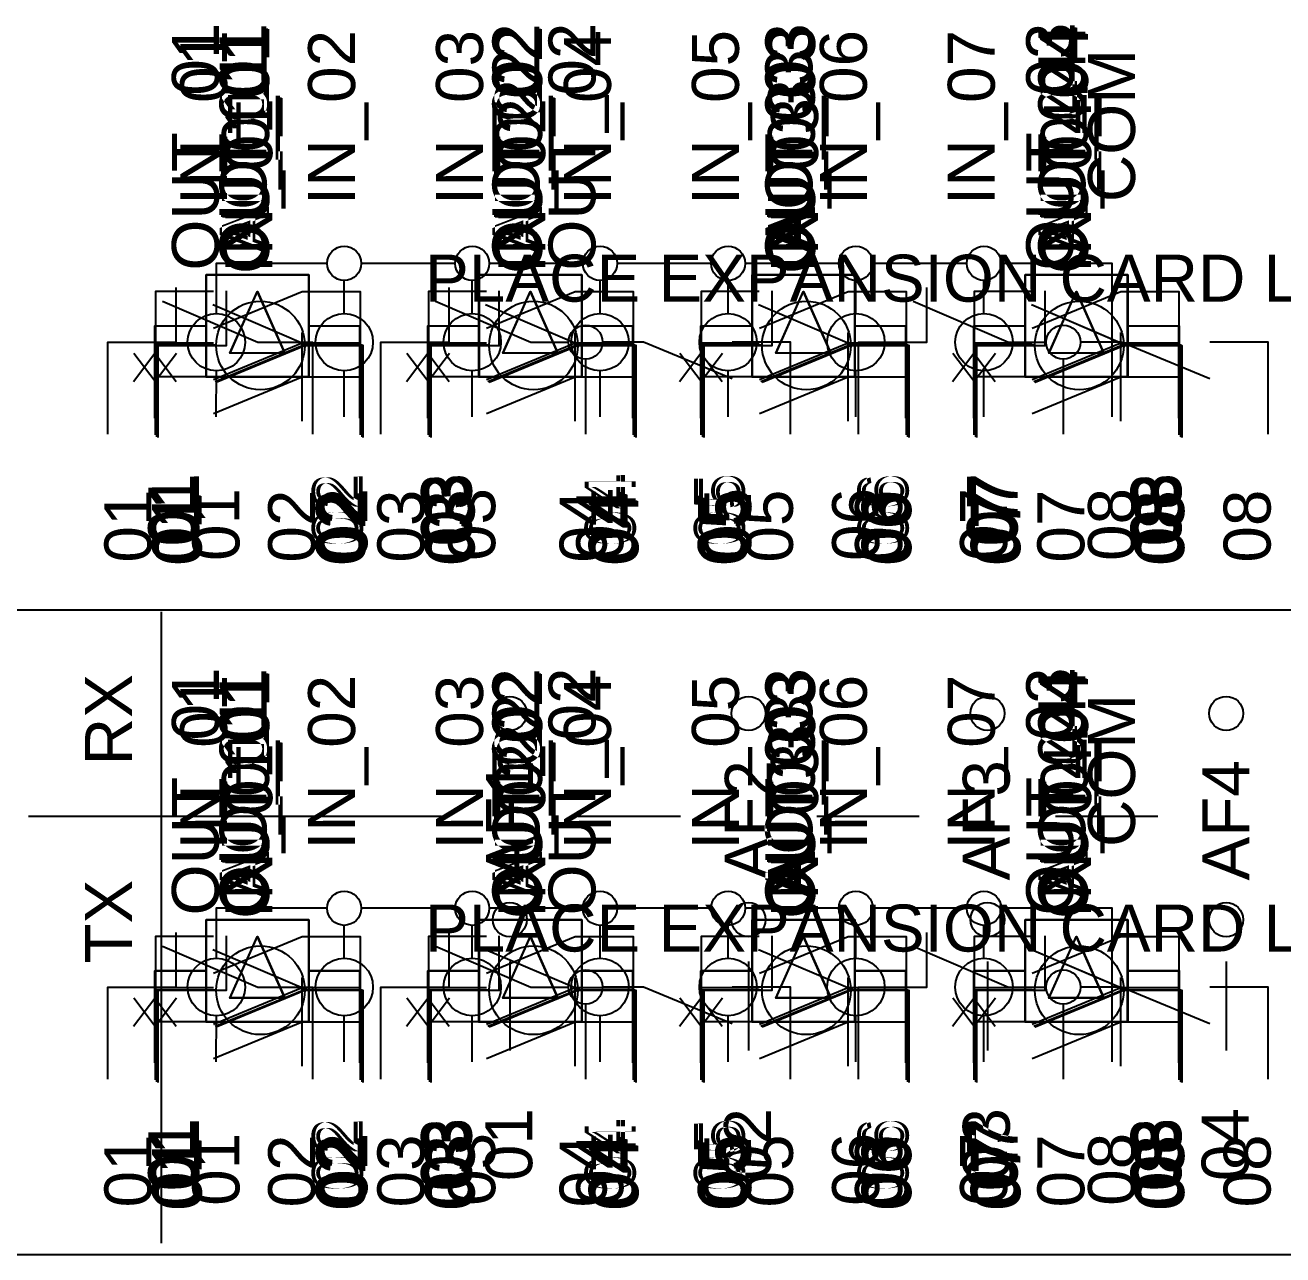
# Model space of a CAD drawing. Extents: x 0.5 to 35.5, y 0.5 to 23.5.
# Drawn here: x 22.299 to 24.142, y 7.788 to 9.59 of the extents above; entities that cross this region are included whole.
import ezdxf

# ---------------------------------------------------------------- set-up
doc = ezdxf.new("R2010")
doc.units = 0
doc.header["$MEASUREMENT"] = 0
for name, color, linetype in [('3_01__0-__EMPTY', 7, 'CONTINUOUS'), ('3_02__B-___3__DI___4__DO__', 7, 'CONTINUOUS'), ('3_03__1-___4__DI___4__DO__', 7, 'CONTINUOUS'), ('3_04__C-___4__DI___4__DO__', 7, 'CONTINUOUS'), ('3_05__D-___4__DI___3__DO__', 7, 'CONTINUOUS'), ('3_06__2A___8__FORM_A_DO', 7, 'CONTINUOUS'), ('3_07__2B___8__FORM_B_DO', 7, 'CONTINUOUS'), ('3_08__2C___8__DO__6__FORM_', 7, 'CONTINUOUS'), ('3_09__2D___8__DO__2__FORM_', 7, 'CONTINUOUS'), ('3_10__2G___8__DO__4__FORM_', 7, 'CONTINUOUS'), ('3_11__3-___8__DI', 7, 'CONTINUOUS'), ('3_12__4-___14__DI', 7, 'CONTINUOUS'), ('3_13__5-___8__AI', 7, 'CONTINUOUS'), ('3_14__6-___4__AI____4__AO', 7, 'CONTINUOUS'), ('4_01__0-__EMPTY', 7, 'CONTINUOUS'), ('4_02__B-___3__DI___4__DO__', 7, 'CONTINUOUS'), ('4_03__1-___4__DI___4__DO__', 7, 'CONTINUOUS'), ('4_04__C-___4__DI___4__DO__', 7, 'CONTINUOUS'), ('4_05__D-___4__DI___3__DO__', 7, 'CONTINUOUS'), ('4_06__2A___8__FORM_A_DO', 7, 'CONTINUOUS'), ('4_07__2B___8__FORM_B_DO', 7, 'CONTINUOUS'), ('4_08__2C___8__DO__6__FORM_', 7, 'CONTINUOUS'), ('4_09__2D___8__DO__2__FORM_', 7, 'CONTINUOUS'), ('4_10__2G___8__DO__4__FORM_', 7, 'CONTINUOUS'), ('4_11__3-___8__DI', 7, 'CONTINUOUS'), ('4_12__4-___14__DI', 7, 'CONTINUOUS'), ('4_13__5-___8__AI', 7, 'CONTINUOUS'), ('4_14__6-___4__AI____4__AO', 7, 'CONTINUOUS'), ('4_15__77___8__AFDI', 7, 'CONTINUOUS'), ('6_00______DWG_', 7, 'CONTINUOUS')]:
    doc.layers.add(name, color=color, linetype=linetype)
doc.styles.add('ARIAL', font='arial.ttf')

msp = doc.modelspace()

# ---------------------------------------------------------------- linework, layer by layer
at = {"layer": '3_02__B-___3__DI___4__DO__'}
for points in [[(22.4895, 8.9894), (22.4895, 9.1244), (22.5746, 9.1244)], [(22.5746, 9.0707), (22.7046, 9.1244), (22.7896, 9.1244), (22.7896, 8.9894)], [(22.8895, 8.9894), (22.8895, 9.1244), (22.9746, 9.1244)], [(22.9746, 9.0707), (23.1046, 9.1244), (23.1896, 9.1244), (23.1896, 8.9894)], [(23.2895, 8.9894), (23.2895, 9.1244), (23.3745, 9.1244)], [(23.3746, 9.0707), (23.5046, 9.1244), (23.5895, 9.1244), (23.5895, 8.9894)], [(23.6894, 8.9894), (23.6894, 9.1244), (23.7745, 9.1244)], [(23.7746, 9.0707), (23.9045, 9.1244), (23.9895, 9.1244), (23.9895, 8.9894)]]:
    msp.add_lwpolyline(points, dxfattribs=at)
at = {"layer": '3_03__1-___4__DI___4__DO__'}
for points in [[(22.4935, 8.9855), (22.4935, 9.1205), (22.5786, 9.1205)], [(22.5786, 9.0668), (22.7086, 9.1205), (22.7936, 9.1205), (22.7936, 8.9855)], [(22.8935, 8.9855), (22.8935, 9.1205), (22.9785, 9.1205)], [(22.9786, 9.0668), (23.1086, 9.1205), (23.1936, 9.1205), (23.1936, 8.9855)], [(23.2934, 8.9855), (23.2934, 9.1205), (23.3785, 9.1205)], [(23.3786, 9.0668), (23.5086, 9.1205), (23.5935, 9.1205), (23.5935, 8.9855)], [(23.6934, 8.9855), (23.6934, 9.1205), (23.7785, 9.1205)], [(23.7786, 9.0668), (23.9085, 9.1205), (23.9935, 9.1205), (23.9935, 8.9855)]]:
    msp.add_lwpolyline(points, dxfattribs=at)
at = {"layer": '3_04__C-___4__DI___4__DO__'}
for points in [[(22.5746, 9.1994), (22.4895, 9.1994), (22.4895, 8.9893)], [(22.5746, 9.1457), (22.7046, 9.1994), (22.7896, 9.1994), (22.7896, 9.0743)], [(22.9746, 9.1994), (22.8895, 9.1994), (22.8895, 8.9893)], [(22.9746, 9.1457), (23.1046, 9.1994), (23.1896, 9.1994), (23.1896, 9.0743)], [(23.3745, 9.1994), (23.2894, 9.1994), (23.2894, 8.9893)], [(23.3746, 9.1457), (23.5046, 9.1994), (23.5895, 9.1994), (23.5895, 9.0743)], [(23.7745, 9.1994), (23.6894, 9.1994), (23.6894, 8.9893)], [(23.7746, 9.1457), (23.9045, 9.1994), (23.9895, 9.1994), (23.9895, 9.0743)], [(22.7046, 9.0094), (22.7046, 9.1393)], [(23.1045, 9.0094), (23.1045, 9.1393)], [(23.5045, 9.0094), (23.5045, 9.1393)], [(23.9045, 9.0094), (23.9045, 9.1393)], [(22.5746, 9.0743), (22.4895, 9.0743)], [(22.5746, 9.0207), (22.7046, 9.0743), (22.7896, 9.0743), (22.7896, 8.9893)], [(22.9746, 9.0743), (22.8895, 9.0743)], [(22.9746, 9.0207), (23.1046, 9.0743), (23.1896, 9.0743), (23.1896, 8.9893)], [(23.3745, 9.0743), (23.2894, 9.0743)], [(23.3746, 9.0207), (23.5046, 9.0743), (23.5895, 9.0743), (23.5895, 8.9893)], [(23.7745, 9.0743), (23.6894, 9.0743)], [(23.7746, 9.0207), (23.9045, 9.0743), (23.9895, 9.0743), (23.9895, 8.9893)]]:
    msp.add_lwpolyline(points, dxfattribs=at)
at = {"layer": '3_05__D-___4__DI___3__DO__'}
for points in [[(22.4198, 8.9903), (22.4198, 9.1253), (22.4198, 9.1253), (22.5198, 9.1253), (22.5198, 9.2053)], [(22.8198, 8.9903), (22.8198, 9.1253), (22.9198, 9.1253), (22.9198, 9.1253), (22.9198, 9.2053)], [(23.5198, 8.9903), (23.5198, 9.1253), (23.6199, 9.1253), (23.6199, 9.1253), (23.6199, 9.2053)], [(22.4998, 9.1853), (22.6398, 9.1253), (22.7199, 9.1253), (22.7199, 8.9903)], [(22.8998, 9.1853), (23.0398, 9.1253), (23.0949, 9.1253)], [(23.5999, 9.1853), (23.7399, 9.1253), (23.795, 9.1253)], [(23.3348, 9.0716), (23.2049, 9.1253), (23.1449, 9.1253)], [(23.42, 8.9903), (23.42, 9.1253), (23.3349, 9.1253)], [(24.0349, 9.0716), (23.9049, 9.1253), (23.8449, 9.1253)], [(24.1201, 8.9903), (24.1201, 9.1253), (24.035, 9.1253)], [(23.1199, 9.1003), (23.1199, 8.9903)], [(23.82, 9.1003), (23.82, 8.9903)]]:
    msp.add_lwpolyline(points, dxfattribs=at)
for centre in [(23.1199, 9.1253), (23.82, 9.1253)]:
    msp.add_circle(centre, 0.025, dxfattribs=at)
at = {"layer": '3_06__2A___8__FORM_A_DO'}
for points in [[(22.4917, 8.9864), (22.4917, 9.1214), (22.5768, 9.1214)], [(22.5769, 9.0677), (22.7069, 9.1214), (22.7918, 9.1214), (22.7918, 8.9864)], [(22.8917, 8.9864), (22.8917, 9.1214), (22.9768, 9.1214)], [(22.9769, 9.0677), (23.1068, 9.1214), (23.1918, 9.1214), (23.1918, 8.9864)], [(23.2917, 8.9864), (23.2917, 9.1214), (23.3768, 9.1214)], [(23.3769, 9.0677), (23.5068, 9.1214), (23.5918, 9.1214), (23.5918, 8.9864)], [(23.6917, 8.9864), (23.6917, 9.1214), (23.7768, 9.1214)], [(23.7768, 9.0677), (23.9068, 9.1214), (23.9918, 9.1214), (23.9918, 8.9864)]]:
    msp.add_lwpolyline(points, dxfattribs=at)
at = {"layer": '3_07__2B___8__FORM_B_DO'}
for points in [[(22.4935, 8.9855), (22.4935, 9.1206), (22.4935, 9.1206), (22.5935, 9.1205), (22.5935, 9.2005)], [(22.8934, 8.9855), (22.8934, 9.1206), (22.8934, 9.1206), (22.9934, 9.1205), (22.9934, 9.2005)], [(23.2934, 8.9855), (23.2934, 9.1206), (23.2934, 9.1206), (23.3934, 9.1205), (23.3934, 9.2005)], [(23.6933, 8.9855), (23.6933, 9.1206), (23.6933, 9.1206), (23.7933, 9.1205), (23.7933, 9.2005)], [(22.5735, 9.1805), (22.7135, 9.1205), (22.7936, 9.1205), (22.7936, 8.9855)], [(22.9734, 9.1805), (23.1134, 9.1205), (23.1935, 9.1205), (23.1935, 8.9855)], [(23.3735, 9.1805), (23.5135, 9.1205), (23.5935, 9.1205), (23.5935, 8.9855)], [(23.7733, 9.1805), (23.9133, 9.1205), (23.9934, 9.1205), (23.9934, 8.9855)]]:
    msp.add_lwpolyline(points, dxfattribs=at)
at = {"layer": '3_08__2C___8__DO__6__FORM_'}
for points in [[(22.4934, 8.9857), (22.4934, 9.1207), (22.5785, 9.1207)], [(22.5785, 9.067), (22.7085, 9.1207), (22.7935, 9.1207), (22.7935, 8.9857)], [(22.8934, 8.9857), (22.8934, 9.1207), (22.9785, 9.1207)], [(22.9785, 9.067), (23.1085, 9.1207), (23.1935, 9.1207), (23.1935, 8.9857)], [(23.2934, 8.9857), (23.2934, 9.1207), (23.3785, 9.1207)], [(23.3785, 9.067), (23.5085, 9.1207), (23.5935, 9.1207), (23.5935, 8.9857)], [(23.6933, 8.9857), (23.6933, 9.1207), (23.7784, 9.1207)], [(23.7785, 9.067), (23.9085, 9.1207), (23.9934, 9.1207), (23.9934, 8.9857)]]:
    msp.add_lwpolyline(points, dxfattribs=at)
at = {"layer": '3_09__2D___8__DO__2__FORM_'}
for points in [[(23.2934, 8.9855), (23.2934, 9.1205), (23.2934, 9.1205), (23.3934, 9.1205), (23.3935, 9.2005)], [(23.6935, 8.9855), (23.6935, 9.1205), (23.6935, 9.1205), (23.7935, 9.1205), (23.7935, 9.2005)], [(23.3735, 9.1805), (23.5135, 9.1205), (23.5935, 9.1205), (23.5935, 8.9855)], [(23.7735, 9.1805), (23.9135, 9.1205), (23.9936, 9.1205), (23.9936, 8.9855)], [(22.4935, 8.9855), (22.4935, 9.1205), (22.5786, 9.1205)], [(22.5786, 9.0668), (22.7086, 9.1205), (22.7936, 9.1205), (22.7936, 8.9855)], [(22.8935, 8.9855), (22.8935, 9.1205), (22.9785, 9.1205)], [(22.9786, 9.0668), (23.1086, 9.1205), (23.1936, 9.1205), (23.1936, 8.9855)]]:
    msp.add_lwpolyline(points, dxfattribs=at)
at = {"layer": '3_10__2G___8__DO__4__FORM_'}
for points in [[(22.4935, 8.9855), (22.4935, 9.1205), (22.5786, 9.1205)], [(22.5786, 9.0668), (22.7086, 9.1205), (22.7936, 9.1205), (22.7936, 8.9855)], [(22.8935, 8.9855), (22.8935, 9.1205), (22.9785, 9.1205)], [(22.9786, 9.0668), (23.1086, 9.1205), (23.1936, 9.1205), (23.1936, 8.9855)], [(23.2934, 8.9855), (23.2934, 9.1205), (23.3785, 9.1205)], [(23.3786, 9.0668), (23.5085, 9.1205), (23.5935, 9.1205), (23.5935, 8.9855)], [(23.6934, 8.9855), (23.6934, 9.1205), (23.7785, 9.1205)], [(23.7785, 9.0668), (23.9085, 9.1205), (23.9935, 9.1205), (23.9935, 8.9855)]]:
    msp.add_lwpolyline(points, dxfattribs=at)
at = {"layer": '3_11__3-___8__DI'}
for points in [[(22.4935, 8.9855), (22.4934, 9.1205), (22.5784, 9.1205)], [(22.7084, 9.1205), (22.7934, 9.1205), (22.7934, 8.9855)], [(22.8936, 8.9855), (22.8935, 9.1205), (22.9785, 9.1205)], [(23.1085, 9.1205), (23.1935, 9.1205), (23.1935, 8.9855)], [(23.2936, 8.9855), (23.2936, 9.1205), (23.3786, 9.1205)], [(23.5086, 9.1205), (23.5936, 9.1205), (23.5936, 8.9855)], [(23.6935, 8.9855), (23.6934, 9.1205), (23.7784, 9.1205)], [(23.9085, 9.1205), (23.9934, 9.1205), (23.9934, 8.9855)]]:
    msp.add_lwpolyline(points, dxfattribs=at)
for centre in [(22.6435, 9.1205), (23.0436, 9.1205), (23.4436, 9.1205), (23.8435, 9.1205)]:
    msp.add_circle(centre, 0.065, dxfattribs=at)
at = {"layer": '3_12__4-___14__DI'}
for points in [[(22.7412, 9.2408), (22.5787, 9.2408), (22.5787, 9.1673)], [(22.9288, 9.2408), (22.7912, 9.2408)], [(23.1161, 9.2408), (22.9788, 9.2408)], [(23.3038, 9.2408), (23.1661, 9.2408)], [(23.4911, 9.2408), (23.3538, 9.2408)], [(23.6788, 9.2408), (23.5411, 9.2408)], [(23.8914, 9.0158), (23.8914, 9.2408), (23.7288, 9.2408)], [(22.7662, 9.1673), (22.7662, 9.2158)], [(22.9538, 9.1673), (22.9538, 9.2158)], [(23.1411, 9.1673), (23.1411, 9.2158)], [(23.3288, 9.1673), (23.3288, 9.2158)], [(23.5161, 9.1673), (23.5161, 9.2158)], [(23.7038, 9.1673), (23.7038, 9.2158)], [(22.5787, 9.0158), (22.5788, 9.0832)], [(22.7662, 9.0158), (22.7662, 9.0832)], [(22.9538, 9.0158), (22.9538, 9.0832)], [(23.1411, 9.0158), (23.1411, 9.0832)], [(23.3288, 9.0158), (23.3288, 9.0832)], [(23.5161, 9.0158), (23.5161, 9.0832)], [(23.7038, 9.0158), (23.7038, 9.0832)]]:
    msp.add_lwpolyline(points, dxfattribs=at)
for centre, radius in [((22.7662, 9.2408), 0.025), ((22.9538, 9.2408), 0.025), ((23.1411, 9.2408), 0.025), ((23.3288, 9.2408), 0.025), ((23.5161, 9.2408), 0.025), ((23.7038, 9.2408), 0.025), ((22.5788, 9.1253), 0.0421), ((22.7662, 9.1253), 0.0421), ((22.9538, 9.1253), 0.0421), ((23.1411, 9.1253), 0.0421), ((23.3288, 9.1253), 0.0421), ((23.5161, 9.1253), 0.0421), ((23.7038, 9.1253), 0.0421)]:
    msp.add_circle(centre, radius, dxfattribs=at)
at = {"layer": '3_13__5-___8__AI'}
for points in [[(22.7136, 9.224), (22.7136, 9.074), (22.5637, 9.074), (22.5637, 9.224), (22.7136, 9.224)], [(23.1137, 9.224), (23.1137, 9.074), (22.9637, 9.074), (22.9637, 9.224), (23.1137, 9.224)], [(23.5138, 9.224), (23.5138, 9.074), (23.3638, 9.074), (23.3638, 9.224), (23.5138, 9.224)], [(23.9138, 9.224), (23.9138, 9.074), (23.7639, 9.074), (23.7639, 9.224), (23.9138, 9.224)], [(22.6786, 9.109), (22.5986, 9.109), (22.6386, 9.199), (22.6786, 9.109)], [(23.0787, 9.109), (22.9987, 9.109), (23.0387, 9.199), (23.0787, 9.109)], [(23.4788, 9.109), (23.3988, 9.109), (23.4388, 9.199), (23.4788, 9.109)], [(23.8788, 9.109), (23.7988, 9.109), (23.8388, 9.199), (23.8788, 9.109)], [(22.4887, 9.0141), (22.4886, 9.1491), (22.5636, 9.1491)], [(22.7137, 9.1491), (22.7888, 9.1491), (22.7888, 9.0141)], [(22.8886, 9.0141), (22.8886, 9.1491), (22.9637, 9.1491)], [(23.1137, 9.1491), (23.1888, 9.1491), (23.1888, 9.0141)], [(23.2887, 9.0141), (23.2887, 9.1491), (23.3638, 9.1491)], [(23.5138, 9.1491), (23.5889, 9.1491), (23.5889, 9.0141)], [(23.6888, 9.0141), (23.6888, 9.1491), (23.7638, 9.1491)], [(23.9139, 9.1491), (23.989, 9.1491), (23.989, 9.0141)], [(22.4574, 9.0678), (22.4887, 9.1091), (22.5199, 9.0678)], [(22.8574, 9.0678), (22.8887, 9.1091), (22.9199, 9.0678)], [(23.2575, 9.0678), (23.2887, 9.1091), (23.3199, 9.0678)], [(23.6576, 9.0678), (23.6888, 9.1091), (23.72, 9.0678)]]:
    msp.add_lwpolyline(points, dxfattribs=at)
at = {"layer": '3_14__6-___4__AI____4__AO'}
for points in [[(22.7142, 9.2244), (22.7142, 9.0744), (22.5643, 9.0744), (22.5643, 9.2244), (22.7142, 9.2244)], [(23.1143, 9.2244), (23.1143, 9.0744), (22.9643, 9.0744), (22.9643, 9.2244), (23.1143, 9.2244)], [(23.5144, 9.2244), (23.5144, 9.0744), (23.3644, 9.0744), (23.3644, 9.2244), (23.5144, 9.2244)], [(23.9144, 9.2244), (23.9144, 9.0744), (23.7645, 9.0744), (23.7645, 9.2244), (23.9144, 9.2244)], [(22.6792, 9.1094), (22.5992, 9.1094), (22.6392, 9.1994), (22.6792, 9.1094)], [(23.0793, 9.1094), (22.9993, 9.1094), (23.0393, 9.1994), (23.0793, 9.1094)], [(23.4794, 9.1094), (23.3994, 9.1094), (23.4394, 9.1994), (23.4794, 9.1094)], [(23.8794, 9.1094), (23.7994, 9.1094), (23.8394, 9.1994), (23.8794, 9.1094)], [(22.4892, 9.0144), (22.4892, 9.1494), (22.5642, 9.1494)], [(22.7143, 9.1494), (22.7894, 9.1494), (22.7894, 9.0144)], [(22.8893, 9.0144), (22.8892, 9.1494), (22.9643, 9.1494)], [(23.1143, 9.1494), (23.1894, 9.1494), (23.1894, 9.0144)], [(23.2893, 9.0144), (23.2893, 9.1494), (23.3644, 9.1494)], [(23.5144, 9.1494), (23.5895, 9.1494), (23.5895, 9.0144)], [(23.6894, 9.0144), (23.6894, 9.1494), (23.7644, 9.1494)], [(23.9145, 9.1494), (23.9896, 9.1494), (23.9896, 9.0144)], [(22.458, 9.1094), (22.4892, 9.0682), (22.5204, 9.1094)], [(22.858, 9.1094), (22.8893, 9.0682), (22.9205, 9.1094)], [(23.2581, 9.1094), (23.2893, 9.0682), (23.3205, 9.1094)], [(23.6582, 9.1094), (23.6894, 9.0682), (23.7206, 9.1094)]]:
    msp.add_lwpolyline(points, dxfattribs=at)
at = {"layer": '4_02__B-___3__DI___4__DO__'}
for points in [[(22.4895, 8.0444), (22.4895, 8.1794), (22.5746, 8.1794)], [(22.5746, 8.1257), (22.7046, 8.1794), (22.7896, 8.1794), (22.7896, 8.0444)], [(22.8895, 8.0444), (22.8895, 8.1794), (22.9746, 8.1794)], [(22.9746, 8.1257), (23.1046, 8.1794), (23.1896, 8.1794), (23.1896, 8.0444)], [(23.2895, 8.0444), (23.2895, 8.1794), (23.3745, 8.1794)], [(23.3746, 8.1257), (23.5046, 8.1794), (23.5895, 8.1794), (23.5895, 8.0444)], [(23.6894, 8.0444), (23.6894, 8.1794), (23.7745, 8.1794)], [(23.7746, 8.1257), (23.9045, 8.1794), (23.9895, 8.1794), (23.9895, 8.0444)]]:
    msp.add_lwpolyline(points, dxfattribs=at)
at = {"layer": '4_03__1-___4__DI___4__DO__'}
for points in [[(22.4935, 8.0405), (22.4935, 8.1755), (22.5786, 8.1755)], [(22.5786, 8.1218), (22.7086, 8.1755), (22.7936, 8.1755), (22.7936, 8.0405)], [(22.8935, 8.0405), (22.8935, 8.1755), (22.9785, 8.1755)], [(22.9786, 8.1218), (23.1086, 8.1755), (23.1936, 8.1755), (23.1936, 8.0405)], [(23.2934, 8.0405), (23.2934, 8.1755), (23.3785, 8.1755)], [(23.3786, 8.1218), (23.5086, 8.1755), (23.5935, 8.1755), (23.5935, 8.0405)], [(23.6934, 8.0405), (23.6934, 8.1755), (23.7785, 8.1755)], [(23.7786, 8.1218), (23.9085, 8.1755), (23.9935, 8.1755), (23.9935, 8.0405)]]:
    msp.add_lwpolyline(points, dxfattribs=at)
at = {"layer": '4_04__C-___4__DI___4__DO__'}
for points in [[(22.5746, 8.2543), (22.4895, 8.2543), (22.4895, 8.0443)], [(22.5746, 8.2007), (22.7046, 8.2543), (22.7896, 8.2543), (22.7896, 8.1293)], [(22.9746, 8.2543), (22.8895, 8.2543), (22.8895, 8.0443)], [(22.9746, 8.2007), (23.1046, 8.2543), (23.1896, 8.2543), (23.1896, 8.1293)], [(23.3745, 8.2543), (23.2894, 8.2543), (23.2894, 8.0443)], [(23.3746, 8.2007), (23.5046, 8.2543), (23.5895, 8.2543), (23.5895, 8.1293)], [(23.7745, 8.2543), (23.6894, 8.2543), (23.6894, 8.0443)], [(23.7746, 8.2007), (23.9045, 8.2543), (23.9895, 8.2543), (23.9895, 8.1293)], [(22.7046, 8.0643), (22.7046, 8.1943)], [(23.1045, 8.0643), (23.1045, 8.1943)], [(23.5045, 8.0643), (23.5045, 8.1943)], [(23.9045, 8.0643), (23.9045, 8.1943)], [(22.5746, 8.1293), (22.4895, 8.1293)], [(22.5746, 8.0757), (22.7046, 8.1293), (22.7896, 8.1293), (22.7896, 8.0443)], [(22.9746, 8.1293), (22.8895, 8.1293)], [(22.9746, 8.0757), (23.1046, 8.1293), (23.1896, 8.1293), (23.1896, 8.0443)], [(23.3745, 8.1293), (23.2894, 8.1293)], [(23.3746, 8.0757), (23.5046, 8.1293), (23.5895, 8.1293), (23.5895, 8.0443)], [(23.7745, 8.1293), (23.6894, 8.1293)], [(23.7746, 8.0757), (23.9045, 8.1293), (23.9895, 8.1293), (23.9895, 8.0443)]]:
    msp.add_lwpolyline(points, dxfattribs=at)
at = {"layer": '4_05__D-___4__DI___3__DO__'}
for points in [[(22.4198, 8.0452), (22.4198, 8.1803), (22.4198, 8.1803), (22.5198, 8.1803), (22.5198, 8.2603)], [(22.8198, 8.0452), (22.8198, 8.1803), (22.9198, 8.1803), (22.9198, 8.1803), (22.9198, 8.2603)], [(23.5198, 8.0452), (23.5198, 8.1803), (23.6199, 8.1803), (23.6199, 8.1803), (23.6199, 8.2603)], [(22.4998, 8.2403), (22.6398, 8.1803), (22.7199, 8.1803), (22.7199, 8.0453)], [(22.8998, 8.2403), (23.0398, 8.1803), (23.0949, 8.1803)], [(23.5999, 8.2403), (23.7399, 8.1803), (23.795, 8.1803)], [(23.3348, 8.1266), (23.2049, 8.1803), (23.1449, 8.1803)], [(23.42, 8.0453), (23.42, 8.1803), (23.3349, 8.1803)], [(24.0349, 8.1266), (23.9049, 8.1803), (23.8449, 8.1803)], [(24.1201, 8.0453), (24.1201, 8.1803), (24.035, 8.1803)], [(23.1199, 8.1553), (23.1199, 8.0453)], [(23.82, 8.1553), (23.82, 8.0453)]]:
    msp.add_lwpolyline(points, dxfattribs=at)
for centre in [(23.1199, 8.1803), (23.82, 8.1803)]:
    msp.add_circle(centre, 0.025, dxfattribs=at)
at = {"layer": '4_06__2A___8__FORM_A_DO'}
for points in [[(22.4917, 8.0414), (22.4917, 8.1764), (22.5768, 8.1764)], [(22.5769, 8.1227), (22.7069, 8.1764), (22.7918, 8.1764), (22.7918, 8.0414)], [(22.8917, 8.0414), (22.8917, 8.1764), (22.9768, 8.1764)], [(22.9769, 8.1227), (23.1068, 8.1764), (23.1918, 8.1764), (23.1918, 8.0414)], [(23.2917, 8.0414), (23.2917, 8.1764), (23.3768, 8.1764)], [(23.3769, 8.1227), (23.5068, 8.1764), (23.5918, 8.1764), (23.5918, 8.0414)], [(23.6917, 8.0414), (23.6917, 8.1764), (23.7768, 8.1764)], [(23.7768, 8.1227), (23.9068, 8.1764), (23.9918, 8.1764), (23.9918, 8.0414)]]:
    msp.add_lwpolyline(points, dxfattribs=at)
at = {"layer": '4_07__2B___8__FORM_B_DO'}
for points in [[(22.4935, 8.0405), (22.4935, 8.1755), (22.4935, 8.1755), (22.5935, 8.1755), (22.5935, 8.2555)], [(22.8934, 8.0405), (22.8934, 8.1755), (22.8934, 8.1755), (22.9934, 8.1755), (22.9934, 8.2555)], [(23.2934, 8.0405), (23.2934, 8.1755), (23.2934, 8.1755), (23.3934, 8.1755), (23.3934, 8.2555)], [(23.6933, 8.0405), (23.6933, 8.1755), (23.6933, 8.1755), (23.7933, 8.1755), (23.7933, 8.2555)], [(22.5735, 8.2355), (22.7135, 8.1755), (22.7936, 8.1755), (22.7936, 8.0405)], [(22.9734, 8.2355), (23.1134, 8.1755), (23.1935, 8.1755), (23.1935, 8.0405)], [(23.3735, 8.2355), (23.5135, 8.1755), (23.5935, 8.1755), (23.5935, 8.0405)], [(23.7733, 8.2355), (23.9133, 8.1755), (23.9934, 8.1755), (23.9934, 8.0405)]]:
    msp.add_lwpolyline(points, dxfattribs=at)
at = {"layer": '4_08__2C___8__DO__6__FORM_'}
for points in [[(22.4934, 8.0407), (22.4934, 8.1757), (22.5785, 8.1757)], [(22.5785, 8.122), (22.7085, 8.1757), (22.7935, 8.1757), (22.7935, 8.0407)], [(22.8934, 8.0407), (22.8934, 8.1757), (22.9785, 8.1757)], [(22.9785, 8.122), (23.1085, 8.1757), (23.1935, 8.1757), (23.1935, 8.0407)], [(23.2934, 8.0407), (23.2934, 8.1757), (23.3785, 8.1757)], [(23.3785, 8.122), (23.5085, 8.1757), (23.5935, 8.1757), (23.5935, 8.0407)], [(23.6933, 8.0407), (23.6933, 8.1757), (23.7784, 8.1757)], [(23.7785, 8.122), (23.9085, 8.1757), (23.9934, 8.1757), (23.9934, 8.0407)]]:
    msp.add_lwpolyline(points, dxfattribs=at)
at = {"layer": '4_09__2D___8__DO__2__FORM_'}
for points in [[(23.2934, 8.0405), (23.2934, 8.1755), (23.2934, 8.1755), (23.3934, 8.1755), (23.3935, 8.2555)], [(23.6935, 8.0405), (23.6935, 8.1755), (23.6935, 8.1755), (23.7935, 8.1755), (23.7935, 8.2555)], [(23.3735, 8.2355), (23.5135, 8.1755), (23.5935, 8.1755), (23.5935, 8.0405)], [(23.7735, 8.2355), (23.9135, 8.1755), (23.9936, 8.1755), (23.9936, 8.0405)], [(22.4935, 8.0405), (22.4935, 8.1755), (22.5786, 8.1755)], [(22.5786, 8.1218), (22.7086, 8.1755), (22.7936, 8.1755), (22.7936, 8.0405)], [(22.8935, 8.0405), (22.8935, 8.1755), (22.9785, 8.1755)], [(22.9786, 8.1218), (23.1086, 8.1755), (23.1936, 8.1755), (23.1936, 8.0405)]]:
    msp.add_lwpolyline(points, dxfattribs=at)
at = {"layer": '4_10__2G___8__DO__4__FORM_'}
for points in [[(22.4935, 8.0405), (22.4935, 8.1755), (22.5786, 8.1755)], [(22.5786, 8.1218), (22.7086, 8.1755), (22.7936, 8.1755), (22.7936, 8.0405)], [(22.8935, 8.0405), (22.8935, 8.1755), (22.9785, 8.1755)], [(22.9786, 8.1218), (23.1086, 8.1755), (23.1936, 8.1755), (23.1936, 8.0405)], [(23.2934, 8.0405), (23.2934, 8.1755), (23.3785, 8.1755)], [(23.3786, 8.1218), (23.5085, 8.1755), (23.5935, 8.1755), (23.5935, 8.0405)], [(23.6934, 8.0405), (23.6934, 8.1755), (23.7785, 8.1755)], [(23.7785, 8.1218), (23.9085, 8.1755), (23.9935, 8.1755), (23.9935, 8.0405)]]:
    msp.add_lwpolyline(points, dxfattribs=at)
at = {"layer": '4_11__3-___8__DI'}
for points in [[(22.4935, 8.0405), (22.4934, 8.1755), (22.5784, 8.1755)], [(22.7084, 8.1755), (22.7934, 8.1755), (22.7934, 8.0405)], [(22.8936, 8.0405), (22.8935, 8.1755), (22.9785, 8.1755)], [(23.1085, 8.1755), (23.1935, 8.1755), (23.1935, 8.0405)], [(23.2936, 8.0405), (23.2936, 8.1755), (23.3786, 8.1755)], [(23.5086, 8.1755), (23.5936, 8.1755), (23.5936, 8.0405)], [(23.6935, 8.0405), (23.6934, 8.1755), (23.7784, 8.1755)], [(23.9085, 8.1755), (23.9934, 8.1755), (23.9934, 8.0405)]]:
    msp.add_lwpolyline(points, dxfattribs=at)
for centre in [(22.6435, 8.1755), (23.0436, 8.1755), (23.4436, 8.1755), (23.8435, 8.1755)]:
    msp.add_circle(centre, 0.065, dxfattribs=at)
at = {"layer": '4_12__4-___14__DI'}
for points in [[(22.7412, 8.2957), (22.5787, 8.2957), (22.5787, 8.2223)], [(22.9288, 8.2957), (22.7912, 8.2957)], [(23.1161, 8.2957), (22.9788, 8.2957)], [(23.3038, 8.2957), (23.1661, 8.2957)], [(23.4911, 8.2957), (23.3538, 8.2957)], [(23.6788, 8.2957), (23.5411, 8.2957)], [(23.8914, 8.0707), (23.8914, 8.2957), (23.7288, 8.2957)], [(22.7662, 8.2223), (22.7662, 8.2707)], [(22.9538, 8.2223), (22.9538, 8.2707)], [(23.1411, 8.2223), (23.1411, 8.2707)], [(23.3288, 8.2223), (23.3288, 8.2707)], [(23.5161, 8.2223), (23.5161, 8.2707)], [(23.7038, 8.2223), (23.7038, 8.2707)], [(22.5787, 8.0707), (22.5788, 8.1382)], [(22.7662, 8.0707), (22.7662, 8.1382)], [(22.9538, 8.0707), (22.9538, 8.1382)], [(23.1411, 8.0707), (23.1411, 8.1382)], [(23.3288, 8.0707), (23.3288, 8.1382)], [(23.5161, 8.0707), (23.5161, 8.1382)], [(23.7038, 8.0707), (23.7038, 8.1382)]]:
    msp.add_lwpolyline(points, dxfattribs=at)
for centre, radius in [((22.7662, 8.2957), 0.025), ((22.9538, 8.2957), 0.025), ((23.1411, 8.2957), 0.025), ((23.3288, 8.2957), 0.025), ((23.5161, 8.2957), 0.025), ((23.7038, 8.2957), 0.025), ((22.5788, 8.1803), 0.0421), ((22.7662, 8.1803), 0.0421), ((22.9538, 8.1803), 0.0421), ((23.1411, 8.1803), 0.0421), ((23.3288, 8.1803), 0.0421), ((23.5161, 8.1803), 0.0421), ((23.7038, 8.1803), 0.0421)]:
    msp.add_circle(centre, radius, dxfattribs=at)
at = {"layer": '4_13__5-___8__AI'}
for points in [[(22.7136, 8.279), (22.7136, 8.129), (22.5637, 8.129), (22.5637, 8.279), (22.7136, 8.279)], [(23.1137, 8.279), (23.1137, 8.129), (22.9637, 8.129), (22.9637, 8.279), (23.1137, 8.279)], [(23.5138, 8.279), (23.5138, 8.129), (23.3638, 8.129), (23.3638, 8.279), (23.5138, 8.279)], [(23.9138, 8.279), (23.9138, 8.129), (23.7639, 8.129), (23.7639, 8.279), (23.9138, 8.279)], [(22.6786, 8.164), (22.5986, 8.164), (22.6386, 8.254), (22.6786, 8.164)], [(23.0787, 8.164), (22.9987, 8.164), (23.0387, 8.254), (23.0787, 8.164)], [(23.4788, 8.164), (23.3988, 8.164), (23.4388, 8.254), (23.4788, 8.164)], [(23.8788, 8.164), (23.7988, 8.164), (23.8388, 8.254), (23.8788, 8.164)], [(22.4887, 8.0691), (22.4886, 8.204), (22.5636, 8.204)], [(22.7137, 8.204), (22.7888, 8.204), (22.7888, 8.0691)], [(22.8886, 8.0691), (22.8886, 8.204), (22.9637, 8.204)], [(23.1137, 8.204), (23.1888, 8.204), (23.1888, 8.0691)], [(23.2887, 8.0691), (23.2887, 8.204), (23.3638, 8.204)], [(23.5138, 8.204), (23.5889, 8.204), (23.5889, 8.0691)], [(23.6888, 8.0691), (23.6888, 8.204), (23.7638, 8.204)], [(23.9139, 8.204), (23.989, 8.204), (23.989, 8.0691)], [(22.4574, 8.1228), (22.4887, 8.1641), (22.5199, 8.1228)], [(22.8574, 8.1228), (22.8887, 8.1641), (22.9199, 8.1228)], [(23.2575, 8.1228), (23.2887, 8.1641), (23.3199, 8.1228)], [(23.6576, 8.1228), (23.6888, 8.1641), (23.72, 8.1228)]]:
    msp.add_lwpolyline(points, dxfattribs=at)
at = {"layer": '4_14__6-___4__AI____4__AO'}
for points in [[(22.7142, 8.2793), (22.7142, 8.1294), (22.5643, 8.1294), (22.5643, 8.2793), (22.7142, 8.2793)], [(23.1143, 8.2793), (23.1143, 8.1294), (22.9643, 8.1294), (22.9643, 8.2793), (23.1143, 8.2793)], [(23.5144, 8.2793), (23.5144, 8.1294), (23.3644, 8.1294), (23.3644, 8.2793), (23.5144, 8.2793)], [(23.9144, 8.2793), (23.9144, 8.1294), (23.7645, 8.1294), (23.7645, 8.2793), (23.9144, 8.2793)], [(22.6792, 8.1644), (22.5992, 8.1644), (22.6392, 8.2544), (22.6792, 8.1644)], [(23.0793, 8.1644), (22.9993, 8.1644), (23.0393, 8.2544), (23.0793, 8.1644)], [(23.4794, 8.1644), (23.3994, 8.1644), (23.4394, 8.2544), (23.4794, 8.1644)], [(23.8794, 8.1644), (23.7994, 8.1644), (23.8394, 8.2544), (23.8794, 8.1644)], [(22.4892, 8.0694), (22.4892, 8.2044), (22.5642, 8.2044)], [(22.7143, 8.2044), (22.7894, 8.2044), (22.7894, 8.0694)], [(22.8893, 8.0694), (22.8892, 8.2044), (22.9643, 8.2044)], [(23.1143, 8.2044), (23.1894, 8.2044), (23.1894, 8.0694)], [(23.2893, 8.0694), (23.2893, 8.2044), (23.3644, 8.2044)], [(23.5144, 8.2044), (23.5895, 8.2044), (23.5895, 8.0694)], [(23.6894, 8.0694), (23.6894, 8.2044), (23.7644, 8.2044)], [(23.9145, 8.2044), (23.9896, 8.2044), (23.9896, 8.0694)], [(22.458, 8.1644), (22.4892, 8.1231), (22.5204, 8.1644)], [(22.858, 8.1644), (22.8893, 8.1231), (22.9205, 8.1644)], [(23.2581, 8.1644), (23.2893, 8.1231), (23.3205, 8.1644)], [(23.6582, 8.1644), (23.6894, 8.1231), (23.7206, 8.1644)]]:
    msp.add_lwpolyline(points, dxfattribs=at)
at = {"layer": '4_15__77___8__AFDI'}
for points in [[(22.4981, 8.7301), (22.4981, 7.8051)], [(22.3036, 8.4306), (22.9088, 8.4306)], [(23.1088, 8.4306), (23.2588, 8.4306)], [(23.4588, 8.4306), (23.6088, 8.4306)], [(23.8088, 8.4306), (23.9587, 8.4306)], [(23.0088, 8.2175), (23.0088, 8.0875)], [(23.3588, 8.2175), (23.3588, 8.0875)], [(23.7088, 8.2175), (23.7088, 8.0875)], [(24.0587, 8.2175), (24.0587, 8.0875)]]:
    msp.add_lwpolyline(points, dxfattribs=at)
for centre in [(23.0088, 8.5813), (23.3588, 8.5813), (23.7088, 8.5813), (24.0587, 8.5813), (23.0088, 8.279), (23.3588, 8.279), (23.7088, 8.279), (24.0587, 8.279)]:
    msp.add_circle(centre, 0.025, dxfattribs=at)
at = {"layer": '6_00______DWG_'}
for points in [[(25.9837, 8.7328), (22.1138, 8.7328)], [(25.9837, 7.7878), (22.1138, 7.7878)]]:
    msp.add_lwpolyline(points, dxfattribs=at)

# ---------------------------------------------------------------- texts
at = {"layer": '3_01__0-__EMPTY', "style": 'ARIAL'}
msp.add_text('PLACE EXPANSION CARD LABEL HERE', height=0.068833, dxfattribs=at).set_placement((22.8847, 9.1847))
at = {"layer": '3_02__B-___3__DI___4__DO__', "style": 'ARIAL'}
for s, p in [('OUT_01', (22.6522, 9.2293)), ('OUT_02', (23.0522, 9.2293)), ('OUT_03', (23.4522, 9.2293)), ('OUT_04', (23.8522, 9.2293)), ('01', (22.5533, 8.8015)), ('02', (22.7933, 8.8015)), ('03', (22.9533, 8.8015)), ('04', (23.1933, 8.8015)), ('05', (23.3533, 8.8015)), ('06', (23.5932, 8.8015)), ('07', (23.7531, 8.8015)), ('08', (23.9932, 8.8015))]:
    msp.add_text(s, height=0.06883, rotation=90, dxfattribs=at).set_placement(p)
at = {"layer": '3_03__1-___4__DI___4__DO__', "style": 'ARIAL'}
for s, p in [('OUT_03', (23.4562, 9.2255)), ('OUT_04', (23.8562, 9.2255)), ('OUT_01', (22.6562, 9.2255)), ('OUT_02', (23.0562, 9.2255)), ('01', (22.5573, 8.7976)), ('02', (22.7973, 8.7976)), ('03', (22.9573, 8.7976)), ('04', (23.1973, 8.7976)), ('05', (23.3573, 8.7976)), ('06', (23.5971, 8.7976)), ('07', (23.7571, 8.7976)), ('08', (23.9971, 8.7976))]:
    msp.add_text(s, height=0.06883, rotation=90, dxfattribs=at).set_placement(p)
at = {"layer": '3_04__C-___4__DI___4__DO__', "style": 'ARIAL'}
for s, p in [('OUT_03', (23.4562, 9.2255)), ('OUT_04', (23.8562, 9.2255)), ('OUT_01', (22.6562, 9.2255)), ('OUT_02', (23.0562, 9.2255)), ('01', (22.5573, 8.7976)), ('02', (22.7973, 8.7976)), ('03', (22.9573, 8.7976)), ('04', (23.1973, 8.7976)), ('05', (23.3573, 8.7976)), ('06', (23.5971, 8.7976)), ('07', (23.7571, 8.7976)), ('08', (23.9972, 8.7976))]:
    msp.add_text(s, height=0.06883, rotation=90, dxfattribs=at).set_placement(p)
at = {"layer": '3_05__D-___4__DI___3__DO__', "style": 'ARIAL'}
for s, p in [('OUT_01', (22.5825, 9.2302)), ('OUT_02', (23.1344, 9.2302)), ('OUT_03', (23.8345, 9.2302)), ('01', (22.4836, 8.8023)), ('02', (22.7236, 8.8023)), ('03', (22.8836, 8.8023)), ('04', (23.1507, 8.8023)), ('05', (23.4237, 8.8023)), ('06', (23.5837, 8.8023)), ('07', (23.8508, 8.8023)), ('08', (24.1238, 8.8023))]:
    msp.add_text(s, height=0.06883, rotation=90, dxfattribs=at).set_placement(p)
at = {"layer": '3_06__2A___8__FORM_A_DO', "style": 'ARIAL'}
for s, p in [('OUT_01', (22.6545, 9.2264)), ('OUT_02', (23.0545, 9.2264)), ('OUT_03', (23.4545, 9.2264)), ('OUT_04', (23.8545, 9.2264)), ('04', (23.1956, 8.7985)), ('01', (22.5556, 8.7985)), ('02', (22.7956, 8.7985)), ('03', (22.9556, 8.7985)), ('05', (23.3555, 8.7985)), ('06', (23.5954, 8.7985)), ('07', (23.7554, 8.7985)), ('08', (23.9954, 8.7985))]:
    msp.add_text(s, height=0.06883, rotation=90, dxfattribs=at).set_placement(p)
at = {"layer": '3_07__2B___8__FORM_B_DO', "style": 'ARIAL'}
for s, p in [('OUT_03', (23.4562, 9.2255)), ('OUT_04', (23.856, 9.2255)), ('OUT_01', (22.6562, 9.2255)), ('OUT_02', (23.0561, 9.2255)), ('01', (22.5573, 8.7976)), ('02', (22.7973, 8.7976)), ('03', (22.9572, 8.7976)), ('04', (23.1972, 8.7976)), ('05', (23.3573, 8.7976)), ('06', (23.5972, 8.7976)), ('07', (23.7571, 8.7976)), ('08', (23.9971, 8.7976))]:
    msp.add_text(s, height=0.06883, rotation=90, dxfattribs=at).set_placement(p)
at = {"layer": '3_08__2C___8__DO__6__FORM_', "style": 'ARIAL'}
for s, p in [('OUT_03', (23.4561, 9.2257)), ('OUT_04', (23.8561, 9.2257)), ('OUT_01', (22.6562, 9.2257)), ('OUT_02', (23.0561, 9.2257)), ('01', (22.5572, 8.7978)), ('02', (22.7972, 8.7978)), ('03', (22.9572, 8.7978)), ('04', (23.1972, 8.7978)), ('05', (23.3572, 8.7978)), ('06', (23.5971, 8.7978)), ('07', (23.7571, 8.7978)), ('08', (23.9971, 8.7978))]:
    msp.add_text(s, height=0.06883, rotation=90, dxfattribs=at).set_placement(p)
at = {"layer": '3_09__2D___8__DO__2__FORM_', "style": 'ARIAL'}
for s, p in [('OUT_03', (23.4562, 9.2254)), ('OUT_04', (23.8562, 9.2254)), ('OUT_01', (22.6562, 9.2254)), ('OUT_02', (23.0562, 9.2254)), ('01', (22.5573, 8.7976)), ('02', (22.7973, 8.7976)), ('03', (22.9573, 8.7976)), ('04', (23.1973, 8.7976)), ('05', (23.3573, 8.7976)), ('06', (23.5971, 8.7976)), ('07', (23.7571, 8.7976)), ('08', (23.9971, 8.7976))]:
    msp.add_text(s, height=0.06883, rotation=90, dxfattribs=at).set_placement(p)
at = {"layer": '3_10__2G___8__DO__4__FORM_', "style": 'ARIAL'}
for s, p in [('OUT_03', (23.4562, 9.2254)), ('OUT_04', (23.8562, 9.2254)), ('OUT_01', (22.6562, 9.2254)), ('OUT_02', (23.0562, 9.2254)), ('01', (22.5573, 8.7976)), ('02', (22.7973, 8.7976)), ('03', (22.9573, 8.7976)), ('04', (23.1973, 8.7976)), ('05', (23.3573, 8.7976)), ('06', (23.5971, 8.7976)), ('07', (23.7571, 8.7976)), ('08', (23.9971, 8.7976))]:
    msp.add_text(s, height=0.06883, rotation=90, dxfattribs=at).set_placement(p)
at = {"layer": '3_11__3-___8__DI', "style": 'ARIAL'}
for s, p in [('IN_01', (22.6607, 9.2264)), ('IN_02', (23.0607, 9.2264)), ('IN_03', (23.4606, 9.2264)), ('IN_04', (23.8607, 9.2264)), ('01', (22.5572, 8.7976)), ('02', (22.7972, 8.7976)), ('03', (22.9572, 8.7976)), ('04', (23.1972, 8.7976)), ('05', (23.3571, 8.7976)), ('06', (23.597, 8.7976)), ('07', (23.757, 8.7976)), ('08', (23.997, 8.7976))]:
    msp.add_text(s, height=0.06883, rotation=90, dxfattribs=at).set_placement(p)
at = {"layer": '3_12__4-___14__DI', "style": 'ARIAL'}
for s, p in [('IN_01', (22.5946, 9.3263)), ('IN_02', (22.7821, 9.3263)), ('IN_03', (22.9696, 9.3263)), ('IN_04', (23.1571, 9.3263)), ('IN_05', (23.3446, 9.3263)), ('IN_06', (23.5321, 9.3263)), ('IN_07', (23.7196, 9.3263)), ('COM', (23.9251, 9.3305)), ('01', (22.6126, 8.8047)), ('02', (22.8001, 8.8047)), ('03', (22.9875, 8.8047)), ('04', (23.1751, 8.8047)), ('05', (23.3626, 8.8047)), ('06', (23.5501, 8.8047)), ('07', (23.7376, 8.8047)), ('08', (23.9251, 8.8047))]:
    msp.add_text(s, height=0.06883, rotation=90, dxfattribs=at).set_placement(p)
at = {"layer": '3_13__5-___8__AI', "style": 'ARIAL'}
for s, p in [('AI_01', (22.656, 9.2594)), ('AI_02', (23.056, 9.2594)), ('AI_03', (23.4559, 9.2594)), ('AI_04', (23.8559, 9.2594)), ('01', (22.5477, 8.8261)), ('02', (22.7877, 8.8261)), ('03', (22.9476, 8.8261)), ('04', (23.1876, 8.8261)), ('05', (23.3476, 8.8261)), ('06', (23.5875, 8.8261)), ('07', (23.7475, 8.8261)), ('08', (23.9875, 8.8261))]:
    msp.add_text(s, height=0.06883, rotation=90, dxfattribs=at).set_placement(p)
at = {"layer": '3_14__6-___4__AI____4__AO', "style": 'ARIAL'}
for s, p in [('AO_01', (22.6523, 9.2552)), ('AO_02', (23.0523, 9.2552)), ('AO_03', (23.4522, 9.2552)), ('AO_04', (23.8522, 9.2552)), ('01', (22.5534, 8.8264)), ('02', (22.7934, 8.8264)), ('03', (22.9533, 8.8264)), ('04', (23.1933, 8.8264)), ('05', (23.3533, 8.8264)), ('06', (23.5932, 8.8264)), ('07', (23.7532, 8.8264)), ('08', (23.9932, 8.8264))]:
    msp.add_text(s, height=0.06883, rotation=90, dxfattribs=at).set_placement(p)
at = {"layer": '4_01__0-__EMPTY', "style": 'ARIAL'}
msp.add_text('PLACE EXPANSION CARD LABEL HERE', height=0.068833, dxfattribs=at).set_placement((22.8847, 8.2323))
at = {"layer": '4_02__B-___3__DI___4__DO__', "style": 'ARIAL'}
for s, p in [('OUT_04', (23.8522, 8.2843)), ('OUT_01', (22.6522, 8.2843)), ('OUT_02', (23.0522, 8.2843)), ('OUT_03', (23.4522, 8.2843)), ('01', (22.5533, 7.8565)), ('02', (22.7933, 7.8565)), ('03', (22.9533, 7.8565)), ('04', (23.1933, 7.8565)), ('05', (23.3533, 7.8565)), ('06', (23.5932, 7.8565)), ('07', (23.7531, 7.8565)), ('08', (23.9932, 7.8565))]:
    msp.add_text(s, height=0.06883, rotation=90, dxfattribs=at).set_placement(p)
at = {"layer": '4_03__1-___4__DI___4__DO__', "style": 'ARIAL'}
for s, p in [('OUT_01', (22.6562, 8.2805)), ('OUT_02', (23.0562, 8.2805)), ('OUT_03', (23.4562, 8.2805)), ('OUT_04', (23.8562, 8.2805)), ('01', (22.5573, 7.8526)), ('02', (22.7973, 7.8526)), ('03', (22.9573, 7.8526)), ('04', (23.1973, 7.8526)), ('05', (23.3573, 7.8526)), ('06', (23.5971, 7.8526)), ('07', (23.7571, 7.8526)), ('08', (23.9971, 7.8526))]:
    msp.add_text(s, height=0.06883, rotation=90, dxfattribs=at).set_placement(p)
at = {"layer": '4_04__C-___4__DI___4__DO__', "style": 'ARIAL'}
for s, p in [('OUT_01', (22.6562, 8.2805)), ('OUT_02', (23.0562, 8.2805)), ('OUT_03', (23.4562, 8.2805)), ('OUT_04', (23.8562, 8.2805)), ('01', (22.5573, 7.8526)), ('02', (22.7973, 7.8526)), ('03', (22.9573, 7.8526)), ('04', (23.1973, 7.8526)), ('05', (23.3573, 7.8526)), ('06', (23.5971, 7.8526)), ('07', (23.7571, 7.8526)), ('08', (23.9972, 7.8526))]:
    msp.add_text(s, height=0.06883, rotation=90, dxfattribs=at).set_placement(p)
at = {"layer": '4_05__D-___4__DI___3__DO__', "style": 'ARIAL'}
for s, p in [('OUT_01', (22.5825, 8.2852)), ('OUT_02', (23.1344, 8.2852)), ('OUT_03', (23.8345, 8.2852)), ('01', (22.4836, 7.8573)), ('02', (22.7236, 7.8573)), ('03', (22.8836, 7.8573)), ('04', (23.1507, 7.8573)), ('05', (23.4237, 7.8573)), ('06', (23.5837, 7.8573)), ('07', (23.8508, 7.8573)), ('08', (24.1238, 7.8573))]:
    msp.add_text(s, height=0.06883, rotation=90, dxfattribs=at).set_placement(p)
at = {"layer": '4_06__2A___8__FORM_A_DO', "style": 'ARIAL'}
for s, p in [('OUT_01', (22.6545, 8.2813)), ('OUT_02', (23.0545, 8.2813)), ('OUT_03', (23.4545, 8.2813)), ('OUT_04', (23.8545, 8.2813)), ('01', (22.5556, 7.8535)), ('02', (22.7956, 7.8535)), ('03', (22.9556, 7.8535)), ('04', (23.1956, 7.8535)), ('05', (23.3555, 7.8535)), ('06', (23.5954, 7.8535)), ('07', (23.7554, 7.8535)), ('08', (23.9954, 7.8535))]:
    msp.add_text(s, height=0.06883, rotation=90, dxfattribs=at).set_placement(p)
at = {"layer": '4_07__2B___8__FORM_B_DO', "style": 'ARIAL'}
for s, p in [('OUT_01', (22.6562, 8.2805)), ('OUT_02', (23.0561, 8.2805)), ('OUT_03', (23.4562, 8.2805)), ('OUT_04', (23.856, 8.2805)), ('01', (22.5573, 7.8526)), ('02', (22.7973, 7.8526)), ('03', (22.9572, 7.8526)), ('04', (23.1972, 7.8526)), ('05', (23.3573, 7.8526)), ('06', (23.5972, 7.8526)), ('07', (23.7571, 7.8526)), ('08', (23.9971, 7.8526))]:
    msp.add_text(s, height=0.06883, rotation=90, dxfattribs=at).set_placement(p)
at = {"layer": '4_08__2C___8__DO__6__FORM_', "style": 'ARIAL'}
for s, p in [('OUT_01', (22.6562, 8.2807)), ('OUT_02', (23.0561, 8.2807)), ('OUT_03', (23.4561, 8.2807)), ('OUT_04', (23.8561, 8.2807)), ('01', (22.5572, 7.8528)), ('02', (22.7972, 7.8528)), ('03', (22.9572, 7.8528)), ('04', (23.1972, 7.8528)), ('05', (23.3572, 7.8528)), ('06', (23.5971, 7.8528)), ('07', (23.7571, 7.8528)), ('08', (23.9971, 7.8528))]:
    msp.add_text(s, height=0.06883, rotation=90, dxfattribs=at).set_placement(p)
at = {"layer": '4_09__2D___8__DO__2__FORM_', "style": 'ARIAL'}
for s, p in [('OUT_01', (22.6562, 8.2804)), ('OUT_02', (23.0562, 8.2804)), ('OUT_03', (23.4562, 8.2804)), ('OUT_04', (23.8562, 8.2804)), ('01', (22.5573, 7.8525)), ('02', (22.7973, 7.8525)), ('03', (22.9573, 7.8525)), ('04', (23.1973, 7.8525)), ('05', (23.3573, 7.8525)), ('06', (23.5971, 7.8525)), ('07', (23.7571, 7.8525)), ('08', (23.9971, 7.8525))]:
    msp.add_text(s, height=0.06883, rotation=90, dxfattribs=at).set_placement(p)
at = {"layer": '4_10__2G___8__DO__4__FORM_', "style": 'ARIAL'}
for s, p in [('OUT_01', (22.6562, 8.2804)), ('OUT_02', (23.0562, 8.2804)), ('OUT_03', (23.4562, 8.2804)), ('OUT_04', (23.8562, 8.2804)), ('01', (22.5573, 7.8525)), ('02', (22.7973, 7.8525)), ('03', (22.9573, 7.8525)), ('04', (23.1973, 7.8525)), ('05', (23.3573, 7.8525)), ('06', (23.5971, 7.8525)), ('07', (23.7571, 7.8525)), ('08', (23.9971, 7.8525))]:
    msp.add_text(s, height=0.06883, rotation=90, dxfattribs=at).set_placement(p)
at = {"layer": '4_11__3-___8__DI', "style": 'ARIAL'}
for s, p in [('IN_04', (23.8607, 8.2814)), ('IN_01', (22.6607, 8.2814)), ('IN_02', (23.0607, 8.2814)), ('IN_03', (23.4606, 8.2814)), ('01', (22.5572, 7.8525)), ('02', (22.7972, 7.8525)), ('03', (22.9572, 7.8525)), ('04', (23.1972, 7.8525)), ('05', (23.3571, 7.8525)), ('06', (23.597, 7.8525)), ('07', (23.757, 7.8525)), ('08', (23.997, 7.8525))]:
    msp.add_text(s, height=0.06883, rotation=90, dxfattribs=at).set_placement(p)
at = {"layer": '4_12__4-___14__DI', "style": 'ARIAL'}
for s, p in [('IN_01', (22.5946, 8.3813)), ('IN_02', (22.7821, 8.3813)), ('IN_03', (22.9696, 8.3813)), ('IN_04', (23.1571, 8.3813)), ('IN_05', (23.3446, 8.3813)), ('IN_06', (23.5321, 8.3813)), ('IN_07', (23.7196, 8.3813)), ('COM', (23.9251, 8.3855)), ('04', (23.1751, 7.8597)), ('05', (23.3626, 7.8597)), ('01', (22.6126, 7.8597)), ('02', (22.8001, 7.8597)), ('03', (22.9875, 7.8597)), ('06', (23.5501, 7.8597)), ('07', (23.7376, 7.8597)), ('08', (23.9251, 7.8597))]:
    msp.add_text(s, height=0.06883, rotation=90, dxfattribs=at).set_placement(p)
at = {"layer": '4_13__5-___8__AI', "style": 'ARIAL'}
for s, p in [('AI_01', (22.656, 8.3144)), ('AI_02', (23.056, 8.3144)), ('AI_03', (23.4559, 8.3144)), ('AI_04', (23.8559, 8.3144)), ('01', (22.5477, 7.8811)), ('02', (22.7877, 7.8811)), ('03', (22.9476, 7.8811)), ('04', (23.1876, 7.8811)), ('05', (23.3476, 7.8811)), ('06', (23.5875, 7.8811)), ('07', (23.7475, 7.8811)), ('08', (23.9875, 7.8811))]:
    msp.add_text(s, height=0.06883, rotation=90, dxfattribs=at).set_placement(p)
at = {"layer": '4_14__6-___4__AI____4__AO', "style": 'ARIAL'}
for s, p in [('AO_01', (22.6523, 8.3102)), ('AO_02', (23.0523, 8.3102)), ('AO_03', (23.4522, 8.3102)), ('AO_04', (23.8522, 8.3102)), ('01', (22.5534, 7.8814)), ('02', (22.7934, 7.8814)), ('03', (22.9533, 7.8814)), ('04', (23.1933, 7.8814)), ('05', (23.3533, 7.8814)), ('06', (23.5932, 7.8814)), ('07', (23.7532, 7.8814)), ('08', (23.9932, 7.8814))]:
    msp.add_text(s, height=0.06883, rotation=90, dxfattribs=at).set_placement(p)
at = {"layer": '4_15__77___8__AFDI', "style": 'ARIAL'}
for s, p in [('RX', (22.4552, 8.5053)), ('AF1', (23.0428, 8.3364)), ('AF2', (23.3928, 8.3364)), ('AF3', (23.7415, 8.3364)), ('AF4', (24.0927, 8.3364)), ('TX', (22.4552, 8.2146)), ('04', (24.0916, 7.8959)), ('01', (23.0417, 7.8959)), ('02', (23.3916, 7.8959)), ('03', (23.7415, 7.8959))]:
    msp.add_text(s, height=0.06883, rotation=90, dxfattribs=at).set_placement(p)

doc.saveas('drawing.dxf')
